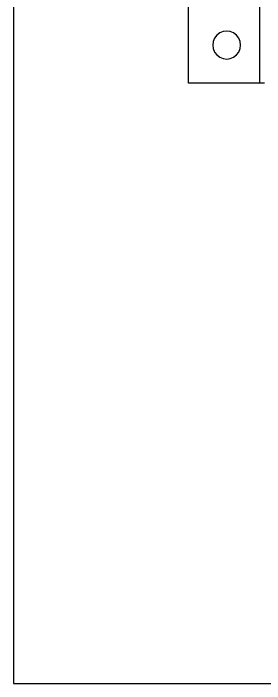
# Model space of a CAD drawing. Header units: millimetres. Extents: x -200 to 3600, y -1100 to 300.
# Drawn here: x -200 to -100.9, y -1100 to -835.9 of the extents above; entities that cross this region are included whole.
import ezdxf

# ---------------------------------------------------------------- set-up
doc = ezdxf.new("R2010")
doc.units = ezdxf.units.MM
doc.layers.get('0').update_dxf_attribs({"linetype": 'CONTINUOUS', "lineweight": 25, "true_color": 0xffffff})
doc.layers.add('Layer0', color=7, linetype='CONTINUOUS', true_color=0xffffff)

msp = doc.modelspace()

# ---------------------------------------------------------------- linework, layer by layer
for p, q in [((-200, 300), (-200, -1100)), ((-200, -1100), (500, -1100))]:
    msp.add_line(p, q)
at = {"layer": 'Layer0'}
for p, q in [((-130.84, -863.38), (-130.84, -413.38)), ((-102.9, -413.38), (-102.9, -863.38)), ((-119.73, -844.49), (-120.6, -845.63)), ((-118.59, -843.61), (-119.73, -844.49)), ((-117.26, -843.06), (-118.59, -843.61)), ((-115.84, -842.88), (-117.26, -843.06)), ((-114.42, -843.06), (-115.84, -842.88)), ((-113.09, -843.61), (-114.42, -843.06)), ((-111.95, -844.49), (-113.09, -843.61)), ((-111.08, -845.63), (-111.95, -844.49)), ((-121.15, -846.95), (-121.34, -848.38)), ((-120.6, -845.63), (-121.15, -846.95)), ((-110.53, -846.95), (-111.08, -845.63)), ((-110.34, -848.38), (-110.53, -846.95)), ((-121.34, -848.38), (-121.15, -849.8)), ((-121.15, -849.8), (-120.6, -851.13)), ((-111.08, -851.13), (-110.53, -849.8)), ((-110.53, -849.8), (-110.34, -848.38)), ((-120.6, -851.13), (-119.73, -852.27)), ((-119.73, -852.27), (-118.59, -853.14)), ((-113.09, -853.14), (-111.95, -852.27)), ((-111.95, -852.27), (-111.08, -851.13)), ((-118.59, -853.14), (-117.26, -853.69)), ((-117.26, -853.69), (-115.84, -853.88)), ((-115.84, -853.88), (-114.42, -853.69)), ((-114.42, -853.69), (-113.09, -853.14)), ((-102.9, -863.38), (-130.84, -863.38)), ((-100.86, -863.38), (-102.9, -863.38))]:
    msp.add_line(p, q, dxfattribs=at)

doc.saveas('drawing.dxf')
